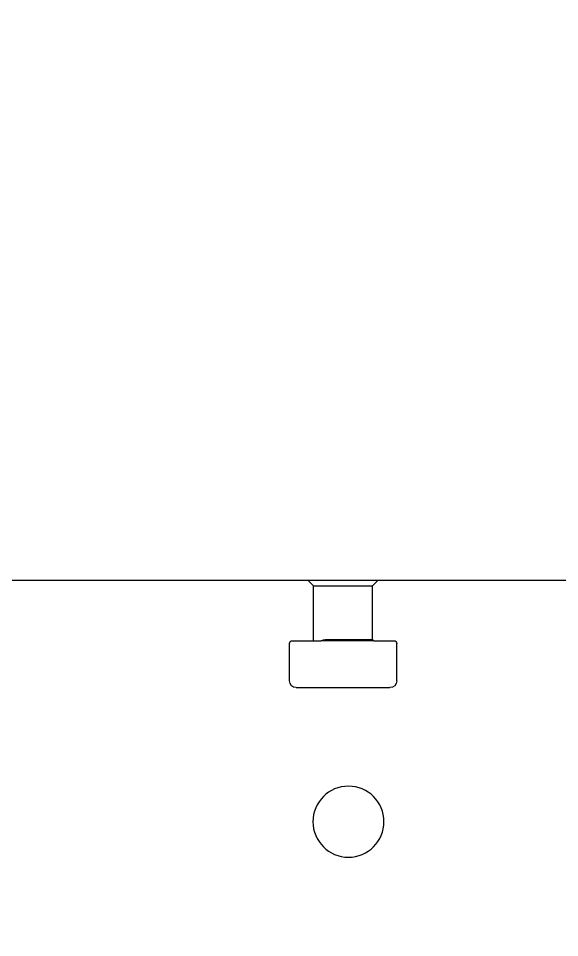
# Model space of a CAD drawing. Header units: millimetres. Extents: x 10462777 to 22643323, y 453826 to 1389191.
# Drawn here: x 11299776.7 to 11299978.7, y 582901.2 to 583244.1 of the extents above; entities that cross this region are included whole.
import ezdxf

# ---------------------------------------------------------------- set-up
doc = ezdxf.new("R2010")
doc.units = ezdxf.units.MM
doc.header["$LTSCALE"] = 200
doc.header["$MEASUREMENT"] = 0
doc.linetypes.add('PHANTOM', pattern=[2.5, 1.25, -0.25, 0.25, -0.25, 0.25, -0.25])
doc.layers.get('0').update_dxf_attribs({"linetype": 'CONTINUOUS'})
doc.layers.add('2', color=2, linetype='CONTINUOUS')
doc.layers.add('LAYOUT', color=8, linetype='CONTINUOUS', lineweight=25)

# ---------------------------------------------------------------- blocks, each defined once
blk = doc.blocks.new('r710ic')
at = {"layer": 'LAYOUT', "color": 3}
blk.add_circle((272041.37, 104232.63), 2050.12, dxfattribs=at)
blk = doc.blocks.new('A$C7DA30AB0')
at = {"layer": 'LAYOUT', "color": 6, "linetype": 'PHANTOM'}
blk.add_circle((3030.45, 3025.99, 0), 2693.02, dxfattribs=at)

msp = doc.modelspace()

# ---------------------------------------------------------------- linework, layer by layer
at = {"layer": '2', "color": 124, "linetype": 'Continuous'}
for p, q in [((11299884.86912, 583034.4183, 0), (11299476.37184, 583034.4183, 0)), ((11299886.86915, 583032.41828, 0), (11299884.86912, 583034.4183, 0)), ((11299910.86949, 583034.4183, 0), (11299884.86912, 583034.4183, 0)), ((11299886.86915, 583011.91798, 0), (11299886.86915, 583032.41828, 0)), ((11299886.86915, 583032.41828, 0), (11299908.86946, 583032.41828, 0)), ((11299910.86949, 583034.4183, 0), (11299908.86946, 583032.41828, 0)), ((11299908.86946, 583012.41799, 0), (11299908.86946, 583032.41828, 0)), ((11300024.87111, 583034.4183, 0), (11299910.86949, 583034.4183, 0)), ((11299877.86902, 582996.91777, 0), (11299877.86902, 583010.91797, 0)), ((11299878.86903, 583011.91798, 0), (11299886.86915, 583011.91798, 0)), ((11299886.86915, 583011.91798, 0), (11299889.7159, 583011.91798, 0)), ((11299902.76769, 583012.41799, 0), (11299908.86946, 583012.41799, 0)), ((11299909.36946, 583011.91798, 0), (11299902.99035, 583011.91798, 0)), ((11299908.86946, 583012.41799, 0), (11299909.36946, 583011.91798, 0)), ((11299909.36946, 583011.91798, 0), (11299916.86957, 583011.91798, 0)), ((11299917.86959, 582996.91777, 0), (11299917.86959, 583010.91797, 0)), ((11299880.36905, 582994.41774, 0), (11299915.36955, 582994.41774, 0))]:
    msp.add_line(p, q, dxfattribs=at)
at = {"layer": '2', "color": 124, "linetype": 'Continuous', "extrusion": (0, 0, -1)}
msp.add_circle((-11299899.86933, 582944.41703, 0), 13.25019, dxfattribs=at)
for centre, radius, start, end in [((-11299878.86903, 583010.91797, 0), 1.00001, 0, 90), ((-11299916.86957, 583010.91797, 0), 1.00001, 90, 180), ((-11299880.36905, 582996.91777, 0), 2.50004, 270, 0), ((-11299915.36955, 582996.91777, 0), 2.50004, 180, 270)]:
    msp.add_arc(centre, radius, start, end, dxfattribs=at)
at = {"layer": '2', "color": 124, "linetype": 'Continuous'}
for points, degree, knots in [([(11299889.7159, 583011.91798, 0), (11299889.7665, 583011.94411, 0), (11299889.86893, 583011.99699, 0), (11299890.03139, 583012.06626, 0), (11299890.20284, 583012.12941, 0), (11299890.38411, 583012.18561, 0), (11299890.57532, 583012.2351, 0), (11299890.77682, 583012.27778, 0), (11299891.1192, 583012.33594, 0), (11299891.67169, 583012.38802, 0), (11299892.44938, 583012.41712, 0), (11299893.35306, 583012.42155, 0), (11299894.22345, 583012.40465, 0), (11299895.05757, 583012.38172, 0), (11299895.82013, 583012.35822, 0), (11299896.62691, 583012.33861, 0), (11299897.49204, 583012.33112, 0), (11299898.41116, 583012.3336, 0), (11299899.23946, 583012.34336, 0), (11299900.14799, 583012.36517, 0), (11299900.95061, 583012.38678, 0), (11299901.72914, 583012.40613, 0), (11299902.28236, 583012.41602, 0), (11299902.61467, 583012.41731, 0), (11299902.76769, 583012.4179, 0)], 3, [0, 0, 0, 0, 0.016627831, 0.033657022, 0.05110992, 0.069007283, 0.087368361, 0.106210984, 0.125551649, 0.181092342, 0.250802778, 0.317609624, 0.393286283, 0.446739178, 0.500195936, 0.557171895, 0.617733698, 0.681890306, 0.749649181, 0.791873375, 0.874919677, 0.922719467, 0.964412134, 1, 1, 1, 1]), ([(11299892.74802, 583011.91798, 0), (11299891.59373, 583011.91798, 0), (11299890.83638, 583011.91798, 0), (11299889.76633, 583011.91798, 0), (11299889.7159, 583011.91798, 0)], 2, [0, 0, 0, 0.5, 0.5, 1, 1, 1]), ([(11299902.99032, 583011.91798, 0), (11299902.87984, 583011.91779, 0), (11299902.65918, 583011.9174, 0), (11299902.3241, 583011.9146, 0), (11299901.98692, 583011.91066, 0), (11299901.64761, 583011.90575, 0), (11299901.30657, 583011.90024, 0), (11299900.96407, 583011.89439, 0), (11299900.62043, 583011.88848, 0), (11299900.27596, 583011.88273, 0), (11299899.93094, 583011.87734, 0), (11299899.58568, 583011.8725, 0), (11299899.24045, 583011.86834, 0), (11299898.89555, 583011.86499, 0), (11299898.55124, 583011.86253, 0), (11299898.20779, 583011.86103, 0), (11299897.76698, 583011.86038, 0), (11299897.22643, 583011.86192, 0), (11299896.58531, 583011.86715, 0), (11299895.94124, 583011.87531, 0), (11299895.29612, 583011.88556, 0), (11299894.65182, 583011.8968, 0), (11299894.01067, 583011.90734, 0), (11299893.37355, 583011.91596, 0), (11299892.95731, 583011.91731, 0), (11299892.74843, 583011.91798, 0)], 3, [0, 0, 0, 0, 0.034087869, 0.068087402, 0.101994843, 0.135806446, 0.16951852, 0.20312746, 0.236629778, 0.270022115, 0.303301256, 0.336464134, 0.369507831, 0.402429572, 0.43522672, 0.467896763, 0.500437308, 0.560936579, 0.622030626, 0.68370261, 0.745933698, 0.808702923, 0.871987209, 0.935761633, 1, 1, 1, 1])]:
    msp.add_open_spline(points, degree=degree, knots=knots, dxfattribs=at)
msp.add_open_spline([(11299902.99032, 583011.91793, 0), (11299902.76766, 583012.4179, 0)], degree=1, dxfattribs=at)

# ---------------------------------------------------------------- block references
at = {"ltscale": 10}
msp.add_blockref('A$C7DA30AB0', (11294684.4077, 580408.4363, 0), dxfattribs=at)
at = {"layer": 'LAYOUT', "color": 2, "rotation": 270}
msp.add_blockref('r710ic', (11195875.24796, 856316.46559, 0), dxfattribs=at)

doc.saveas('drawing.dxf')
